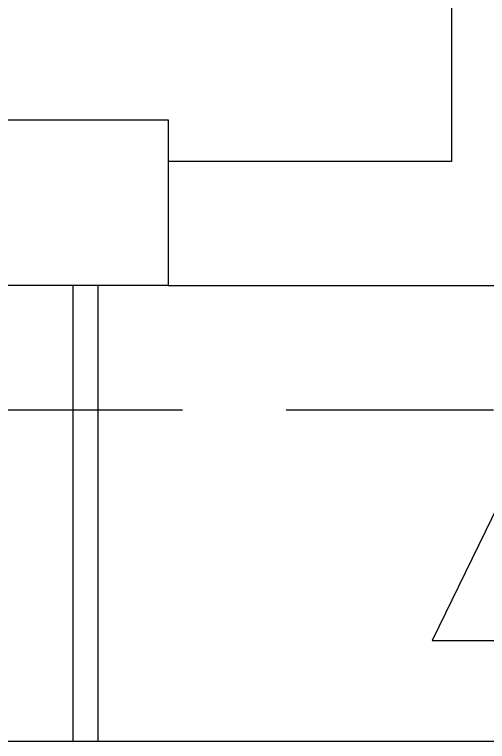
# Model space of a CAD drawing. Header units: millimetres. Extents: x 999 to 1260, y -38 to 225.
# Drawn here: x 1070.115 to 1070.685, y 76.857 to 77.734 of the extents above; entities that cross this region are included whole.
import ezdxf
from ezdxf.enums import TextEntityAlignment as Align

# ---------------------------------------------------------------- set-up
doc = ezdxf.new("R2010")
doc.units = ezdxf.units.MM
doc.linetypes.add('HIDDEN', pattern=[0.375, 0.25, -0.125])
doc.layers.add('I-ARQ', color=8, linetype='Continuous')
doc.styles.add('ROMANS', font='romans', dxfattribs={"oblique": 15})

# ---------------------------------------------------------------- blocks, each defined once
blk = doc.blocks.new('praça')
at = {"layer": 'I-ARQ', "linetype": 'HIDDEN'}
blk.add_line((1253.12082, 36.83945), (1253.12082, 14.89945), dxfattribs=at)
at = {"layer": 'I-ARQ'}
for p, q in [((1252.72082, 15.84445), (1252.72082, 34.99445)), ((1252.72082, 15.84445), (1252.72082, 34.99445)), ((1252.72082, 15.84445), (1252.72082, 34.99445)), ((1253.27082, 20.48195), (1253.27082, 20.68195)), ((1253.47082, 20.68195), (1253.47082, 20.48195)), ((1253.27082, 20.59695), (1252.72082, 20.59695)), ((1253.27082, 20.59695), (1252.72082, 20.59695)), ((1253.27082, 20.59695), (1252.72082, 20.59695)), ((1253.27082, 20.56695), (1252.72082, 20.56695)), ((1253.27082, 20.56695), (1252.72082, 20.56695)), ((1253.27082, 20.56695), (1252.72082, 20.56695)), ((1253.27082, 20.48195), (1253.27082, 16.04445)), ((1253.47082, 20.48195), (1253.27082, 20.48195)), ((1253.42082, 20.14005), (1253.42082, 20.48195)), ((1255.89582, 20.14005), (1253.42082, 20.14005))]:
    blk.add_line(p, q, dxfattribs=at)
at = {"layer": 'I-ARQ', "ltscale": 10}
for p, q in [((1253.27082, 19.95515), (1252.84257, 20.16326)), ((1252.84257, 20.16326), (1252.84257, 19.74704))]:
    blk.add_line(p, q, dxfattribs=at)
at = {"layer": 'I-ARQ', "width": 1, "flags": 3}
blk.add_attdef('CODIGO', text='', height=0.024, rotation=360, dxfattribs=at).set_placement((1257.01582, 34.84445), align=Align.MIDDLE)
at = {"layer": 'I-ARQ', "text_generation_flag": 4, "width": 1, "flags": 3}
blk.add_attdef('CODIGO', text='', height=0.024, rotation=360, dxfattribs=at).set_placement((1258.87082, 16.02772), align=Align.MIDDLE)
at = {"layer": 'I-ARQ', "style": 'ROMANS', "width": 1}
blk.add_attdef('0.00', (1278.70341, -45.86682), '', height=0.36, dxfattribs=at)

msp = doc.modelspace()

# ---------------------------------------------------------------- block references
at = {"layer": 'I-ARQ', "rotation": 90}
msp.add_blockref('praça', (1090.78188, -1175.8639), dxfattribs=at)

doc.saveas('drawing.dxf')
